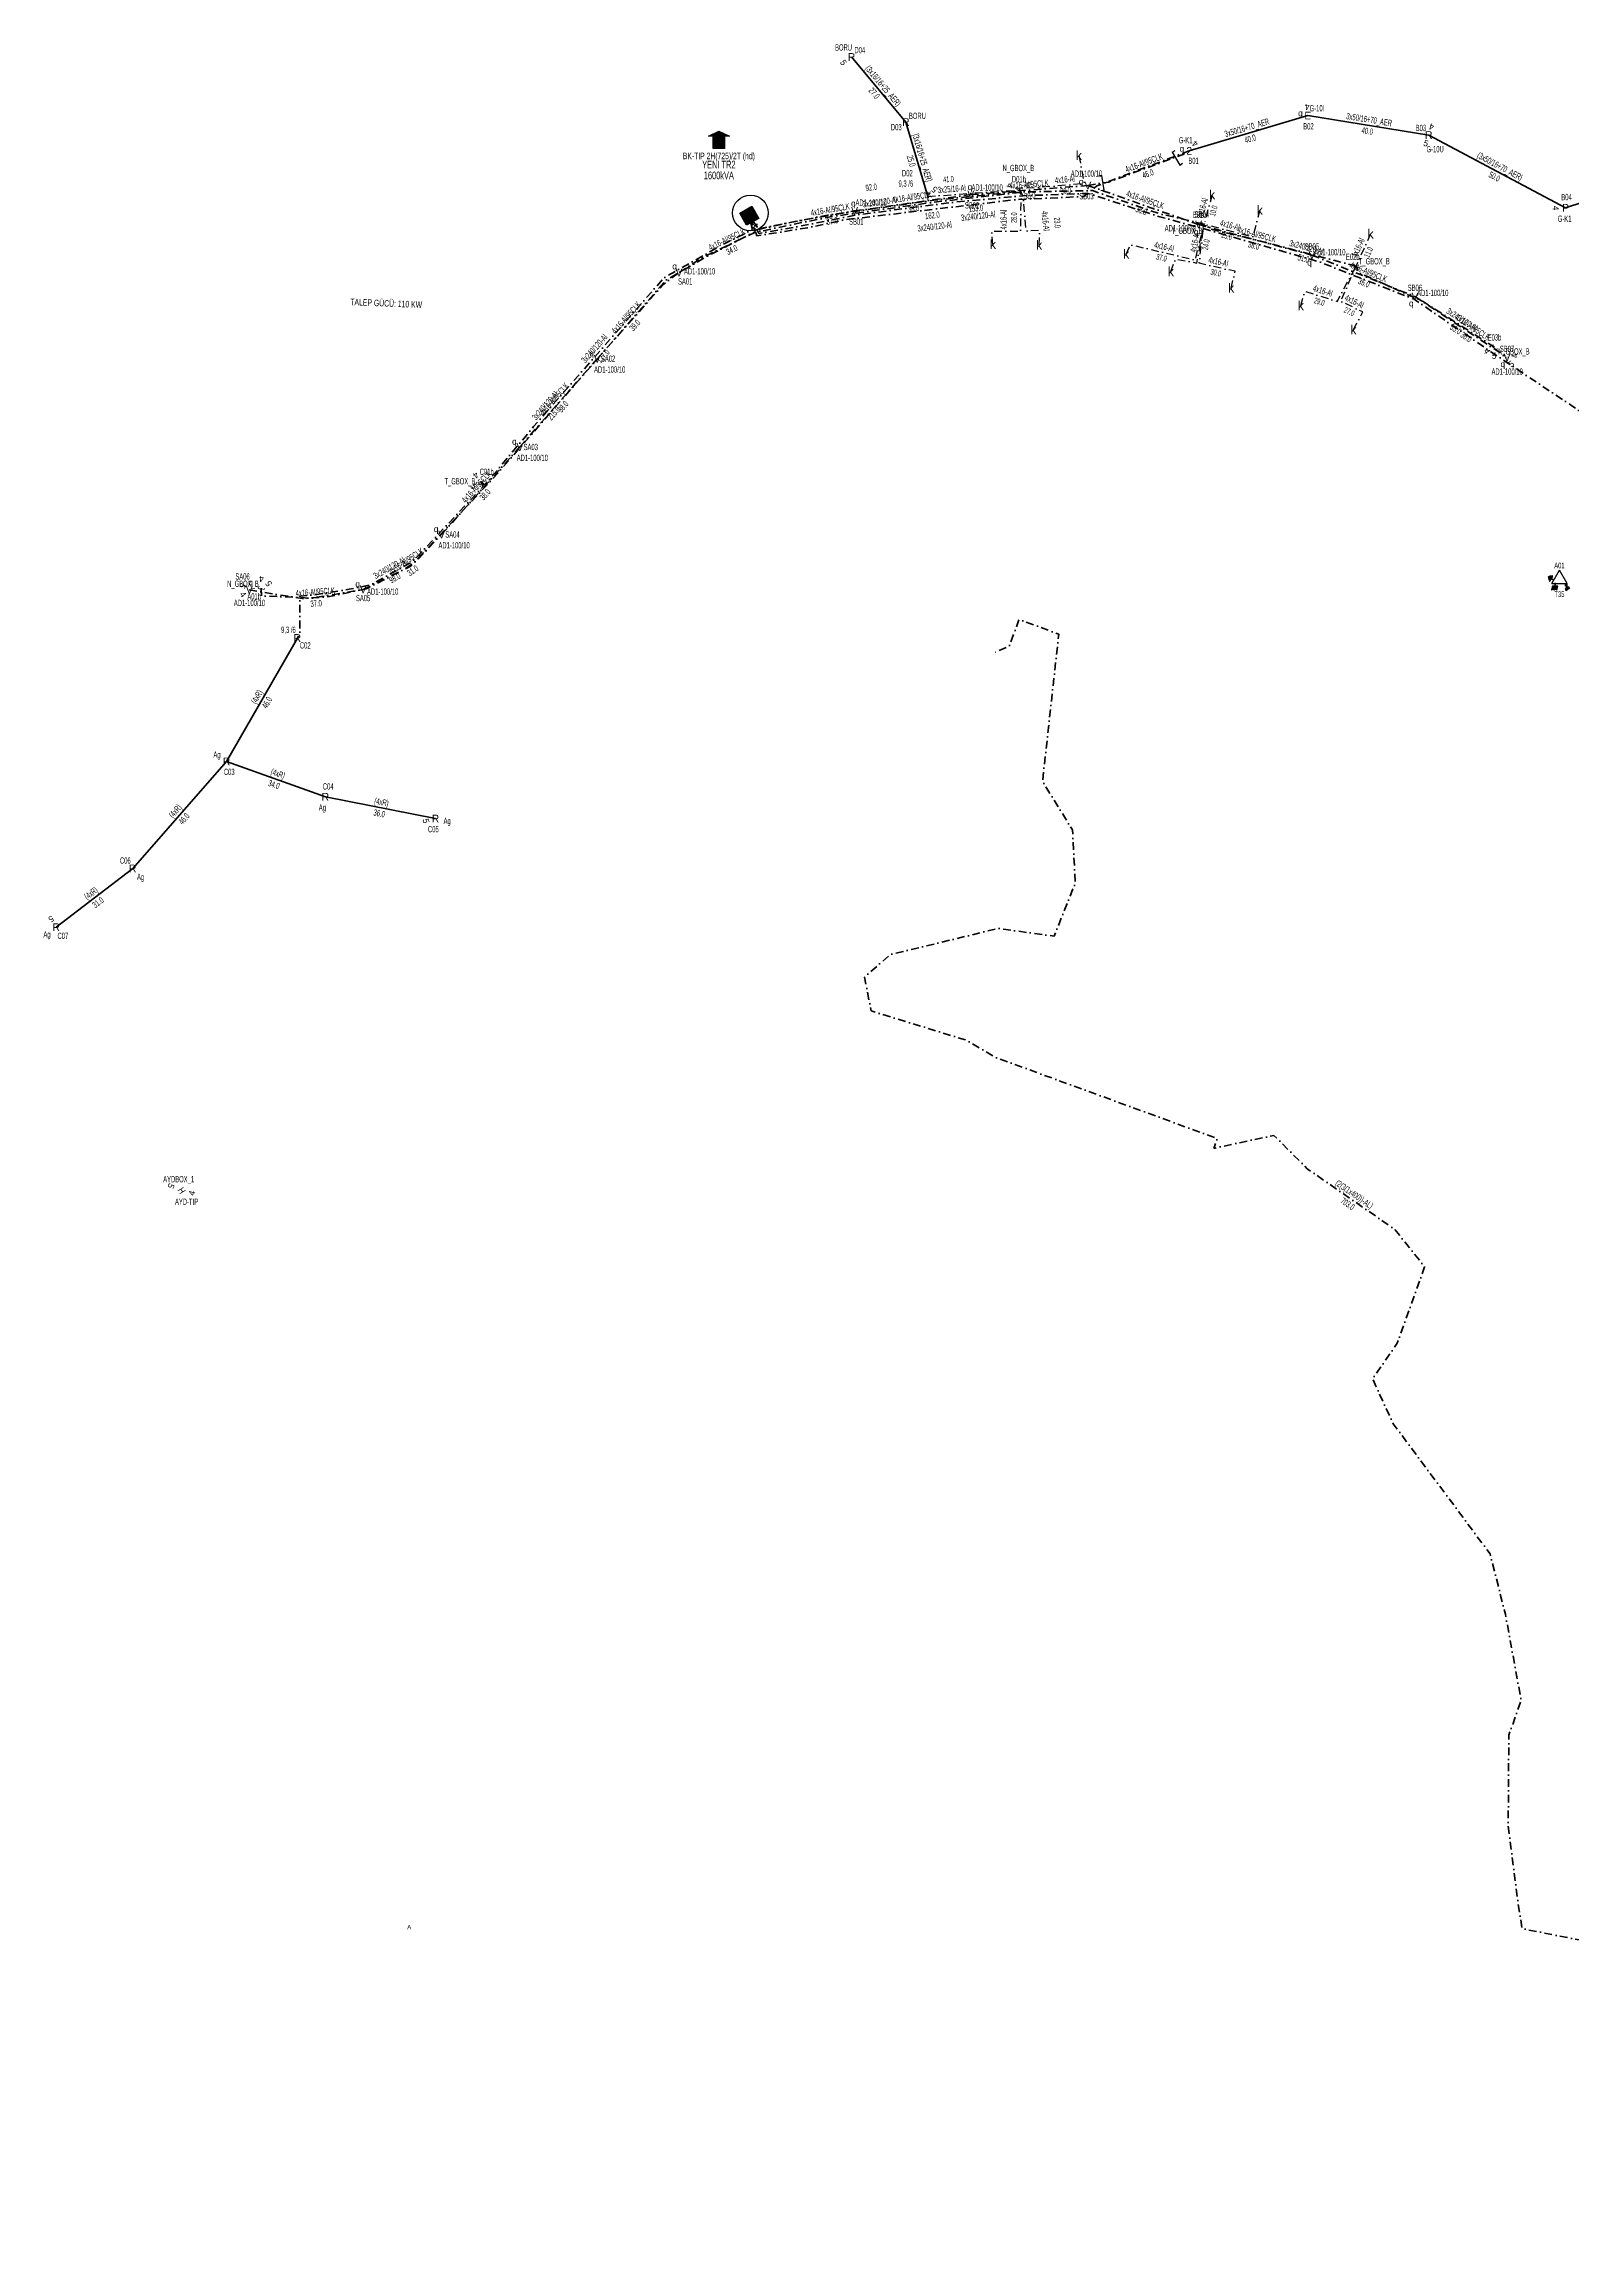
# Model space of a CAD drawing. Header units: millimetres. Extents: x 415467 to 419266, y 4041401 to 4045614.
# Drawn here: x 417597 to 418092, y 4044113 to 4044828 of the extents above; entities that cross this region are included whole.
import ezdxf
from ezdxf.enums import TextEntityAlignment as Align

# ---------------------------------------------------------------- set-up
doc = ezdxf.new("R2010")
doc.units = ezdxf.units.MM
doc.linetypes.add('DASHDOT', pattern=[5, 2.5, -1.25, 0, -1.25])
for name, color, linetype, lineweight in [('DIREK_AG_MEVCUT', 120, 'Continuous', 25), ('DIREK_AG_YENI', 108, 'Continuous', 25), ('DIREK_AYD_YENI', 152, 'Continuous', 25), ('DIREK_BOX_MEVCUT', 5, 'Continuous', 25), ('DIREK_BOX_YENI', 5, 'Continuous', 25), ('HAT_ABH_YERALTI_YENI', 6, 'DASHDOT', 80), ('HAT_ABONE_YERALTI_YENI', 30, 'DASHDOT', 30), ('HAT_AG_HAVAI_BYSK', 3, 'Continuous', 50), ('HAT_AG_HAVAI_MEVCUT', 126, 'Continuous', 50), ('HAT_AG_HAVAI_YENI', 3, 'Continuous', 50), ('HAT_AG_YERALTI_YENI', 3, 'DASHDOT', 50), ('HAT_AYD_YERALTI_YENI', 4, 'DASHDOT', 40), ('HAT_BOX_YERALTI_YENI', 5, 'DASHDOT', 50), ('HAT_OG_YERALTI_MEVCUT', 48, 'DASHDOT', 70), ('KOFRE_ABONE_MEVCUT', 6, 'Continuous', 25), ('KULLANICI', 1, 'Continuous', 25), ('NODE_OG_MEVCUT', 5, 'Continuous', 25), ('TRAFO_MEVCUT', 5, 'Continuous', 30), ('TRAFO_TADILAT_BYSK', 5, 'Continuous', 30), ('TRAFO_YENI', 5, 'Continuous', 30)]:
    doc.layers.add(name, color=color, linetype=linetype, lineweight=lineweight)
doc.layers.add('DIREK_AG_TADILAT_BYSK', color=3, linetype='Continuous')
doc.layers.add('NIA_AG', color=5, linetype='Continuous')
doc.styles.add('Direk', font='B_CAD')
doc.styles.get("Standard").update_dxf_attribs({"font": 'Arial'})

# ---------------------------------------------------------------- blocks, each defined once
blk = doc.blocks.new('AG_NIA', base_point=(-64.4296, 129.8924))
at = {"layer": 'NIA_AG'}
for p, q in [((-64.429604, 132.292432), (-65.529604, 132.292432)), ((-64.429604, 127.492432), (-64.429604, 132.292432)), ((-64.429604, 127.492432), (-65.529604, 127.492432))]:
    blk.add_line(p, q, dxfattribs=at)
blk = doc.blocks.new('YENI_BINA_KARE')
blk.add_hatch(color=5).paths.add_polyline_path([(-2.25, -2.25), (2.25, -2.25), (2.25, 2.25), (-2.25, 2.25)])
at = {"layer": 'TRAFO_TADILAT_BYSK', "linetype": 'Continuous'}
for p, q in [((-2.25, -2.25), (-2.25, 2.25)), ((-2.25, 2.25), (2.25, 2.25)), ((0, 1.8), (0, 2.7)), ((2.25, 2.25), (2.25, -2.25)), ((2.25, -2.25), (-2.25, -2.25))]:
    blk.add_line(p, q, dxfattribs=at)
blk = doc.blocks.new('YENI_BETKOSK')
at = {"layer": 'TRAFO_YENI', "linetype": 'Continuous'}
for p, q in [((-3.4, 2), (0, 3.6)), ((-1.8, 2), (-3.4, 2)), ((-1.8, -2), (-1.8, 2)), ((0, 3.6), (3.4, 2)), ((3.4, 2), (1.8, 2)), ((1.8, 2), (1.8, -2)), ((1.8, -2), (-1.8, -2))]:
    blk.add_line(p, q, dxfattribs=at)
for points in [[(-3.4, 2), (-1.8, 2), (-1.8, 2.752941)], [(-1.8, 2.752941), (0, -2), (0, 3.6)], [(-1.8, -2), (-1.8, 2.752941), (0, -2)], [(0, -2), (0, 3.6), (1.8, -2)], [(0, 3.6), (1.8, -2), (1.8, 2.752941)], [(1.8, 2), (1.8, 2.752941), (3.4, 2)]]:
    blk.add_solid(points, dxfattribs=at)
blk = doc.blocks.new('MEV_DIREK')
h = blk.add_hatch(color=32)
h.paths.add_polyline_path([(-2.14, 0.97), (-2.35, 1.09), (-3.31, -0.55), (-3.09, -0.67), (-2.67, 0.06), (-1.89, -0.39), (-1.79, -0.22), (-2.56, 0.23)])
h.paths.add_polyline_path([(-3.46, -0.17), (-3.33, -0.25), (-2.61, 0.99), (-2.74, 1.06)])
h.paths.add_polyline_path([(-3.54, 0.29), (-3.41, 0.22), (-3.05, 0.82), (-3.18, 0.9)])
h.paths.add_polyline_path([(-3.58, 0.81), (-3.66, 0.68), (-3.53, 0.61), (-3.45, 0.74)])
h.paths.add_polyline_path([(-1.51, -2.34), (-2.26, -2.33), (-2.52, -3.47), (-2.42, -3.47), (-2.21, -2.53), (-1.91, -2.54), (-2.12, -3.47), (-2.02, -3.47), (-1.81, -2.54), (-1.51, -2.54), (-1.72, -3.47), (-1.62, -3.48), (-1.41, -2.54), (-1.11, -2.54), (-1.32, -3.48), (-1.22, -3.48), (-1.01, -2.54), (-0.71, -2.55), (-0.92, -3.48), (-0.82, -3.48), (-0.56, -2.35), (-1.31, -2.34), (-1.31, -1.44), (-1.51, -1.44)])
at = {"layer": 'TRAFO_MEVCUT'}
for points in [[(2.35, -1.57), (2.12, -1.92), (2.08, -1.44), (1.94, -1.44), (2.01, -2.32), (2.25, -1.96), (2.31, -2.67), (2.1, -2.67), (2.39, -2.87), (2.4, -2.86), (2.64, -2.49), (2.45, -2.63)], [(2.35, -1.57), (2.12, -1.92), (2.08, -1.44), (1.94, -1.44), (2.01, -2.32), (2.25, -1.96), (2.31, -2.67), (2.1, -2.67), (2.39, -2.87), (1.98, -3.19), (2.2, -3.79), (2.26, -3.74), (2.08, -3.26), (2.26, -3.13), (2.44, -3.6), (2.49, -3.56), (2.32, -3.08), (2.49, -2.94), (2.67, -3.42), (2.73, -3.38), (2.55, -2.9), (2.73, -2.76), (2.91, -3.24), (2.97, -3.2), (2.79, -2.72), (2.97, -2.58), (3.15, -3.06), (3.21, -3.01), (2.98, -2.42), (2.4, -2.86), (2.64, -2.49), (2.45, -2.63)], [(2.97, -2.58), (3.15, -3.06), (3.21, -3.01), (2.98, -2.42), (2.4, -2.86), (2.64, -2.49), (2.45, -2.63), (2.35, -1.57), (2.12, -1.92), (2.08, -1.44), (1.94, -1.44), (2.01, -2.32), (2.25, -1.96), (2.31, -2.67), (2.1, -2.67), (2.39, -2.87), (1.98, -3.19), (2.2, -3.79), (2.26, -3.74), (2.08, -3.26), (2.26, -3.13), (2.44, -3.6), (2.49, -3.56), (2.32, -3.08), (2.49, -2.94), (2.67, -3.42), (2.73, -3.38), (2.55, -2.9), (2.73, -2.76), (2.91, -3.24), (2.97, -3.2), (2.79, -2.72)]]:
    blk.add_hatch(color=32, dxfattribs=at).paths.add_polyline_path(points)
at = {"layer": 'TRAFO_MEVCUT', "linetype": 'Continuous'}
for p, q in [((-2.5, -1.44), (0, 2.89)), ((2.5, -1.44), (0, 2.89)), ((-2.5, -1.44), (2.5, -1.44))]:
    blk.add_line(p, q, dxfattribs=at)
at = {"layer": 'TRAFO_MEVCUT', "color": 32, "flags": 128}
blk.add_lwpolyline([(1.94, -1.44), (2.08, -1.44), (2.12, -1.92), (2.35, -1.57), (2.45, -2.63), (2.64, -2.49), (2.4, -2.86), (2.98, -2.42), (3.21, -3.01), (3.15, -3.06), (2.97, -2.58), (2.79, -2.72), (2.97, -3.2), (2.91, -3.24), (2.73, -2.76), (2.55, -2.9), (2.73, -3.38), (2.67, -3.42), (2.49, -2.94), (2.32, -3.08), (2.49, -3.56), (2.44, -3.6), (2.26, -3.13), (2.08, -3.26), (2.26, -3.74), (2.2, -3.79), (1.98, -3.19), (2.39, -2.87), (2.1, -2.67), (2.31, -2.67), (2.25, -1.96), (2.01, -2.32), (1.94, -1.44)], dxfattribs=at)
at = {"layer": 'TRAFO_TADILAT_BYSK', "color": 32, "flags": 128}
for points in [[(-3.53, 0.61), (-3.45, 0.74), (-3.58, 0.81), (-3.66, 0.68), (-3.53, 0.61)], [(-3.41, 0.22), (-3.05, 0.82), (-3.18, 0.9), (-3.54, 0.29), (-3.41, 0.22)], [(-3.33, -0.25), (-2.61, 0.99), (-2.74, 1.06), (-3.46, -0.17), (-3.33, -0.25)], [(-1.79, -0.22), (-2.56, 0.23), (-2.14, 0.97), (-2.35, 1.09), (-3.31, -0.55), (-3.09, -0.67), (-2.67, 0.06), (-1.89, -0.39), (-1.79, -0.22)], [(-1.31, -1.44), (-1.51, -1.44), (-1.51, -2.34), (-2.26, -2.33), (-2.52, -3.47), (-2.42, -3.47), (-2.21, -2.53), (-1.91, -2.54), (-2.12, -3.47), (-2.02, -3.47), (-1.81, -2.54), (-1.51, -2.54), (-1.72, -3.47), (-1.62, -3.48), (-1.41, -2.54), (-1.11, -2.54), (-1.32, -3.48), (-1.22, -3.48), (-1.01, -2.54), (-0.71, -2.55), (-0.92, -3.48), (-0.82, -3.48), (-0.56, -2.35), (-1.31, -2.34), (-1.31, -1.44)]]:
    blk.add_lwpolyline(points, dxfattribs=at)

msp = doc.modelspace()

# ---------------------------------------------------------------- linework, layer by layer
at = {"layer": 'HAT_ABH_YERALTI_YENI', "flags": 128}
msp.add_lwpolyline([(417825.433, 4044772.327), (417828.50571, 4044766.6066), (417839.027713, 4044768.384967), (417860.466912, 4044772.633287), (417892.114301, 4044776.779928), (417915.233069, 4044778.854689), (417935.073067, 4044779.542279), (417958.379073, 4044771.985908), (417974.171851, 4044767.6418), (418009.911368, 4044757.422266), (418040.637593, 4044745.270093), (418067.598544, 4044726.871121), (418092.039636, 4044710.565163), (418123.26048, 4044688.861511), (418158.791803, 4044666.326644), (418200.842143, 4044636.853355), (418221.260447, 4044625.295997), (418237.414373, 4044622.279939), (418233.574089, 4044613.09665), (418229.232898, 4044599.488687), (418218.926472, 4044573.66749), (418219.888205, 4044544.692969), (418214.294748, 4044517.226589), (418193.638773, 4044416.848796), (418174.483543, 4044340.352227), (418161.966756, 4044296.88013), (418144.410807, 4044225.09809), (418129.005568, 4044166.415309), (418120.882468, 4044138.636988), (418119.713686, 4044134.546251), (418115.539464, 4044121.689648), (418146.428706, 4044115.762252), (418160.704545, 4044114.009079), (418166.04224, 4044113.177788), (418168.964196, 4044128.288472), (418177.562, 4044125.72)], dxfattribs=at)
at = {"layer": 'HAT_ABONE_YERALTI_YENI', "flags": 128}
for points in [[(417932.123511, 4044791.843889), (417933.868105, 4044782.757802), (417921.567735, 4044781.671023), (417915.294052, 4044781.226431), (417912.755121, 4044781.32485)], [(417883.2, 4044778.538), (417899.034198, 4044779.745627), (417911.482765, 4044780.536012), (417912.755121, 4044781.32485)], [(417904.323193, 4044763.041758), (417903.905771, 4044767.299465), (417913.256028, 4044767.299465), (417913.422997, 4044778.653348), (417912.755121, 4044781.32485)], [(417919.266907, 4044762.791305), (417919.433876, 4044767.549918), (417915.092685, 4044767.382949), (417914.007388, 4044778.820317), (417912.755121, 4044781.32485)], [(417975.244033, 4044779.138852), (417972.656015, 4044769.621626)], [(417990.688654, 4044774.129786), (417988.351089, 4044765.36392), (417972.656015, 4044769.621626)], [(417947.443715, 4044759.937431), (417948.779466, 4044762.942871), (417969.817544, 4044758.017289), (417972.656015, 4044769.621626)], [(417961.886523, 4044754.26049), (417963.389243, 4044758.351227), (417970.318451, 4044757.015476), (417972.656015, 4044769.621626)], [(417981.421881, 4044748.917486), (417982.674148, 4044754.343974), (417971.069811, 4044756.931992), (417972.656015, 4044769.621626)], [(418026.530609, 4044766.445653), (418021.86035, 4044756.026747)], [(418003.956417, 4044743.220282), (418005.286616, 4044747.859439), (418015.72217, 4044744.603545), (418021.86035, 4044756.026747)], [(418020.995591, 4044735.406139), (418023.98713, 4044741.180684), (418016.890953, 4044744.603545), (418021.86035, 4044756.026747)]]:
    msp.add_lwpolyline(points, dxfattribs=at)
at = {"layer": 'HAT_AG_HAVAI_BYSK'}
msp.add_line((417883.2, 4044778.538), (417876.117403, 4044802.658397), dxfattribs=at)
at = {"layer": 'HAT_AG_HAVAI_MEVCUT'}
for p, q in [((417876.117403, 4044802.658397), (417858.534028, 4044823.715689)), ((418045.359917, 4044798.446003), (418089.665792, 4044774.887424)), ((418089.665792, 4044774.887424), (418136.867647, 4044790.335859)), ((417656.226582, 4044595.678215), (417679.14379, 4044635.618579)), ((417656.226582, 4044595.678215), (417625.85764, 4044561.022968)), ((417688.210456, 4044584.213559), (417656.226582, 4044595.678215)), ((417723.858735, 4044577.16878), (417688.210456, 4044584.213559)), ((417625.85764, 4044561.022968), (417601.115279, 4044541.992968))]:
    msp.add_line(p, q, dxfattribs=at)
at = {"layer": 'HAT_AG_HAVAI_YENI'}
for p, q in [((418006.217, 4044804.762), (417967.851, 4044793.338)), ((418045.359917, 4044798.446003), (418006.217, 4044804.762))]:
    msp.add_line(p, q, dxfattribs=at)
at = {"layer": 'HAT_AG_YERALTI_YENI', "flags": 128}
msp.add_lwpolyline([(417967.851, 4044793.338), (417937.952675, 4044781.997751), (417933.753754, 4044778.539816), (417912.314555, 4044777.601233), (417856.622325, 4044771.059253), (417844.292316, 4044768.426282), (417827.916522, 4044765.793311), (417825.433, 4044772.327)], dxfattribs=at)
at = {"layer": 'HAT_AYD_YERALTI_YENI', "flags": 128}
for points in [[(417935.035372, 4044782.12586), (417941.770747, 4044783.238349), (417965.830639, 4044792.150087), (417967.851, 4044793.338)], [(417859.522587, 4044773.863999), (417897.15074, 4044779.16703)], [(417897.15074, 4044779.16703), (417935.035372, 4044782.12586)], [(417935.035372, 4044782.12586), (417970.865538, 4044769.468878)], [(417802.686141, 4044753.948466), (417810.338536, 4044758.839675), (417827.594769, 4044767.087937), (417825.433, 4044772.327)], [(417825.433, 4044772.327), (417828.573312, 4044767.921572), (417839.251112, 4044770.277528), (417859.522587, 4044773.863999)], [(417970.865538, 4044769.468878), (418007.55537, 4044759.576649)], [(418007.55537, 4044759.576649), (418040.887435, 4044746.193154)], [(417776.209926, 4044726.044542), (417797.760559, 4044750.191666), (417802.686141, 4044753.948466)], [(418040.887435, 4044746.193154), (418070.717286, 4044726.438145)], [(417751.165172, 4044697.465524), (417776.209926, 4044726.044542)], [(417725.829891, 4044669.143739), (417751.165172, 4044697.465524)], [(417700.445668, 4044651.373361), (417713.390709, 4044657.622886), (417717.481447, 4044660.377873), (417725.829891, 4044669.143739)], [(417663.603, 4044651.193), (417680.659856, 4044648.367921), (417689.509206, 4044649.035796), (417700.445668, 4044651.373361)]]:
    msp.add_lwpolyline(points, dxfattribs=at)
at = {"layer": 'HAT_BOX_YERALTI_YENI', "flags": 128}
for points in [[(417825.433, 4044772.327), (417828.910403, 4044768.197593), (417850.744794, 4044772.495312), (417885.191994, 4044777.343299), (417911.322623, 4044780.014801), (417913.075796, 4044780.265254), (417912.755121, 4044781.32485)], [(417972.656015, 4044769.621626), (417958.293985, 4044772.944252), (417936.504546, 4044780.457851), (417914.715108, 4044780.040429), (417885.185773, 4044776.717263), (417852.197086, 4044772.036326), (417842.539289, 4044770.125378), (417828.924903, 4044767.235532), (417825.433, 4044772.327)], [(417667.47368, 4044651.794583), (417667.517947, 4044649.280222), (417683.797412, 4044648.528862), (417701.412629, 4044651.534302), (417715.883161, 4044658.934151), (417742.581484, 4044687.368951), (417781.14785, 4044731.565562), (417798.406228, 4044751.43268), (417812.298038, 4044759.463883), (417827.424892, 4044767.209547), (417825.433, 4044772.327)], [(417738.669254, 4044686.112552), (417739.863408, 4044685.205865), (417755.641713, 4044704.054997), (417797.744112, 4044752.151268), (417815.943719, 4044762.503339), (417826.462759, 4044767.846343), (417825.433, 4044772.327)], [(418021.86035, 4044756.026747), (417988.73341, 4044764.636804), (417974.73307, 4044768.001227), (417972.656015, 4044769.621626)], [(418066.686454, 4044729.779474), (418043.528853, 4044744.568207), (418022.691137, 4044753.901767), (418021.86035, 4044756.026747)], [(417738.669254, 4044686.112552), (417739.278897, 4044684.69991), (417728.107106, 4044672.730134), (417716.497412, 4044660.441371), (417703.060864, 4044652.883313), (417695.947397, 4044651.401341), (417684.239816, 4044649.524176), (417679.975652, 4044649.221918), (417679.975652, 4044637.069745), (417679.14379, 4044635.618579)]]:
    msp.add_lwpolyline(points, dxfattribs=at)
at = {"layer": 'HAT_OG_YERALTI_MEVCUT', "flags": 128}
msp.add_lwpolyline([(418115.274, 4044210.105), (418115.046422, 4044210.024474), (418075.589138, 4044217.799481), (418074.358767, 4044225.664475), (418071.100043, 4044251.175634), (418071.286891, 4044280.39143), (418075.289293, 4044291.649234), (418070.169614, 4044319.661007), (418065.238937, 4044339.102439), (418033.883895, 4044381.258266), (418027.180233, 4044395.782868), (418035.184058, 4044407.315049), (418044.02633, 4044432.071571), (418034.343263, 4044444.175406), (418006.067044, 4044463.803198), (417995.266699, 4044474.603542), (417975.807458, 4044470.413754), (417976.924735, 4044473.579372), (417904.975881, 4044499.916012), (417895.758346, 4044505.409291), (417864.881263, 4044514.894159), (417862.740647, 4044525.869365), (417871.120225, 4044533.131666), (417906.025542, 4044541.598625), (417924.088188, 4044539.084752), (417930.971898, 4044556.299508), (417930.036969, 4044573.515437), (417920.352874, 4044589.150319), (417925.610314, 4044636.825791), (417912.780249, 4044641.667325), (417909.633252, 4044633.073602), (417904.535519, 4044630.831771)], dxfattribs=at)
at = {"layer": 'KULLANICI', "color": 2}
msp.add_circle((417825.804315, 4044773.222785), 5.781011, dxfattribs=at)

# ---------------------------------------------------------------- block references
at = {"layer": 'NIA_AG'}
for p, rotation in [((417963.540831, 4044790.803746), 210.454293), ((417963.540831, 4044790.803746), 210.454293), ((417939.968532, 4044782.940675), 9.378926), ((417939.968532, 4044782.940675), 9.378926)]:
    msp.add_blockref('AG_NIA', p, dxfattribs=dict(at, rotation=rotation))
at = {"layer": 'TRAFO_MEVCUT'}
msp.add_blockref('MEV_DIREK', (418087.67, 4044654.703), dxfattribs=at)
at = {"layer": 'TRAFO_YENI'}
msp.add_blockref('YENI_BETKOSK', (417815.589391, 4044796.134042), dxfattribs=at)
msp.add_blockref('YENI_BETKOSK', (417815.589391, 4044796.134042), dxfattribs=at)
for rotation in [209.415599, 209.4155989999999]:
    msp.add_blockref('YENI_BINA_KARE', (417825.433, 4044772.327), dxfattribs=dict(at, rotation=rotation))

# ---------------------------------------------------------------- texts
at = {"layer": 'DIREK_AG_MEVCUT', "width": 0.53}
for s, p in [('BORU', (417855.944643, 4044826.816654)), ('D04', (417861.220565, 4044825.959016)), ('D03', (417873.030345, 4044801.009132)), ('BORU', (417879.859779, 4044804.657766)), ('B03', (418042.834448, 4044800.738196)), ('G-10U', (418047.448725, 4044793.886128)), ('B04', (418089.967133, 4044778.374427)), ('G-K1', (418089.360883, 4044771.359127)), ('9,3 /6', (417676.256219, 4044638.297854)), ('C02', (417681.709471, 4044633.237974)), ('Ag', (417653.143527, 4044597.880389)), ('C03', (417657.104423, 4044592.290089)), ('C04', (417689.142816, 4044587.587089)), ('Ag', (417687.252912, 4044580.748911)), ('Ag', (417727.633865, 4044576.422742)), ('C05', (417723.180191, 4044573.735185)), ('C06', (417623.463145, 4044563.575691)), ('Ag', (417628.418233, 4044558.293171)), ('Ag', (417598.117982, 4044539.687669)), ('C07', (417603.249085, 4044539.218644))]:
    msp.add_text(s, height=2.05, dxfattribs=at).set_placement(p, align=Align.MIDDLE_CENTER)
at = {"layer": 'DIREK_AG_MEVCUT', "color": 32, "style": 'Direk'}
for s, rotation, p in [('5', 663.725556, (417855.916001, 4044821.919556)), ('4', 161.416589, (418046.252234, 4044801.100013)), ('5', 341.416589, (418044.467599, 4044795.791993)), ('4', 271.343984, (418086.459783, 4044774.821751)), ('5', 283.210677, (417720.78426, 4044576.410081)), ('5', 211.103058, (417599.447775, 4044544.677886))]:
    msp.add_text(s, height=2, rotation=rotation, dxfattribs=at).set_placement(p, align=Align.MIDDLE_CENTER)
at = {"layer": 'DIREK_AG_MEVCUT', "style": 'Direk'}
for s, p in [('R', (417858.534028, 4044823.715689)), ('R', (417876.117403, 4044802.658397)), ('R', (418045.359917, 4044798.446003)), ('P', (418089.665792, 4044774.887424)), ('R', (417679.14379, 4044635.618579)), ('R', (417656.226582, 4044595.678215)), ('R', (417688.210456, 4044584.213559)), ('R', (417723.858735, 4044577.16878)), ('R', (417625.85764, 4044561.022968)), ('R', (417601.115279, 4044541.992968))]:
    msp.add_text(s, height=2.5, dxfattribs=at).set_placement(p, align=Align.MIDDLE_CENTER)
at = {"layer": 'DIREK_AG_TADILAT_BYSK', "width": 0.53}
for s, p in [('D02', (417876.609094, 4044786.104899)), ('9,3 /6', (417876.109592, 4044782.739539))]:
    msp.add_text(s, height=2.05, dxfattribs=at).set_placement(p, align=Align.MIDDLE_CENTER)
at = {"layer": 'DIREK_AG_TADILAT_BYSK', "style": 'Direk'}
msp.add_text('T', height=2.5, dxfattribs=at).set_placement((417883.2, 4044778.538), align=Align.MIDDLE_CENTER)
at = {"layer": 'DIREK_AG_TADILAT_BYSK', "color": 32, "style": 'Direk'}
msp.add_text('5', height=2, rotation=135.438767, dxfattribs=at).set_placement((417885.38848, 4044780.802214), align=Align.MIDDLE_CENTER)
at = {"layer": 'DIREK_AG_YENI', "color": 4, "style": 'Direk'}
for p in [(418003.835475, 4044805.5238), (417965.448648, 4044794.031199), (417965.448648, 4044794.031199)]:
    msp.add_text('q', height=2, dxfattribs=at).set_placement(p, align=Align.MIDDLE_CENTER)
at = {"layer": 'DIREK_AG_YENI', "color": 32, "style": 'Direk'}
for rotation, p in [(183.707765, (418006.035931, 4044807.556139)), (139.523341, (417969.766006, 4044795.599146)), (139.523341, (417969.766006, 4044795.599146))]:
    msp.add_text('4', height=2, rotation=rotation, dxfattribs=at).set_placement(p, align=Align.MIDDLE_CENTER)
at = {"layer": 'DIREK_AG_YENI', "style": 'Direk'}
for s, p in [('E', (418006.217, 4044804.762)), ('2', (417967.851, 4044793.338)), ('2', (417967.851, 4044793.338))]:
    msp.add_text(s, height=2.5, dxfattribs=at).set_placement(p, align=Align.MIDDLE_CENTER)
at = {"layer": 'DIREK_AG_YENI', "width": 0.53}
for s, p in [('G-10I', (418009.185767, 4044807.140085)), ('B02', (418006.443336, 4044801.269326)), ('G-K1', (417966.680849, 4044796.799733)), ('G-K1', (417966.680849, 4044796.799733)), ('B01', (417969.247628, 4044790.128727)), ('B01', (417969.247628, 4044790.128727))]:
    msp.add_text(s, height=2.05, dxfattribs=at).set_placement(p, align=Align.MIDDLE_CENTER)
at = {"layer": 'DIREK_AYD_YENI', "width": 0.53}
for s, p in [('AD1-100/10', (417934.568948, 4044785.9676)), ('AD1-100/10', (417864.868456, 4044776.578874)), ('AD1-100/10', (417902.431506, 4044781.474057)), ('SB03', (417934.578835, 4044778.655763)), ('SB01', (417860.071769, 4044770.407354)), ('SB02', (417897.531403, 4044775.687792)), ('SB04', (417971.904743, 4044772.811041)), ('AD1-100/10', (417964.967365, 4044768.277468)), ('SB05', (418007.551724, 4044762.386845)), ('AD1-100/10', (418013.358166, 4044760.516229)), ('SA01', (417804.691628, 4044751.080012)), ('AD1-100/10', (417809.363937, 4044754.340442)), ('SB06', (418040.888198, 4044749.00335)), ('AD1-100/10', (418046.688042, 4044747.340857)), ('SB07', (418070.71771, 4044729.24834)), ('AD1-100/10', (417780.260348, 4044722.544542)), ('SA02', (417779.748319, 4044726.044702)), ('AD1-100/10', (418070.754848, 4044721.878269)), ('AD1-100/10', (417755.215593, 4044693.965524)), ('SA03', (417754.703564, 4044697.466324)), ('SA04', (417729.368283, 4044669.143899)), ('AD1-100/10', (417729.880312, 4044665.643739)), ('SA06', (417661.406051, 4044655.552811)), ('SA05', (417700.442022, 4044648.563485)), ('AD1-100/10', (417706.773464, 4044650.655264)), ('AD1-100/10', (417663.640562, 4044646.983124))]:
    msp.add_text(s, height=2.05, dxfattribs=at).set_placement(p, align=Align.MIDDLE_CENTER)
at = {"layer": 'DIREK_AYD_YENI', "style": 'Direk'}
for p in [(417897.15074, 4044779.16703), (417935.035372, 4044782.12586), (417859.522587, 4044773.863999), (417970.865538, 4044769.468878), (418007.55537, 4044759.576649), (417802.686141, 4044753.948466), (418040.887435, 4044746.193154), (418070.717286, 4044726.438145), (417776.209926, 4044726.044542), (417751.165172, 4044697.465524), (417725.829891, 4044669.143739), (417663.603, 4044651.193), (417700.445668, 4044651.373361)]:
    msp.add_text('V', height=2.5, dxfattribs=at).set_placement(p, align=Align.MIDDLE_CENTER)
at = {"layer": 'DIREK_AYD_YENI', "color": 4, "style": 'Direk'}
for p in [(417896.878837, 4044781.652199), (417932.835483, 4044783.314815), (417859.130314, 4044776.333032), (417970.123248, 4044767.081619), (417801.253651, 4044755.997361), (418006.76282, 4044757.205602), (418039.7255, 4044743.979581), (417774.442159, 4044727.812309), (418069.336907, 4044724.353786), (417749.397405, 4044699.233291), (417724.062124, 4044670.911506), (417664.011503, 4044653.659399), (417698.677901, 4044653.141128)]:
    msp.add_text('q', height=2, dxfattribs=at).set_placement(p, align=Align.MIDDLE_CENTER)
at = {"layer": 'DIREK_AYD_YENI', "color": 32, "style": 'Direk'}
for s, rotation, p in [('4', 101.485229, (418073.167227, 4044726.935933)), ('5', 393.98523, (418072.114734, 4044724.36519)), ('5', 238.095638, (417661.480671, 4044652.514257)), ('4', 305.595637, (417661.570137, 4044649.737847))]:
    msp.add_text(s, height=2, rotation=rotation, dxfattribs=at).set_placement(p, align=Align.MIDDLE_CENTER)
at = {"layer": 'DIREK_BOX_MEVCUT', "width": 0.53}
for s, p in [('AYDBOX_1', (417640.73791, 4044460.434213)), ('AYDBOX_1', (417640.73791, 4044460.434213)), ('AYD-TIP', (417643.281337, 4044453.139683)), ('AYD-TIP', (417643.281337, 4044453.139683))]:
    msp.add_text(s, height=2.05, dxfattribs=at).set_placement(p, align=Align.MIDDLE_CENTER)
at = {"layer": 'DIREK_BOX_MEVCUT', "color": 32, "style": 'Direk'}
for s, rotation, p in [('5', 244.953796, (417638.275553, 4044458.219569)), ('5', 244.953796, (417638.275553, 4044458.219569)), ('4', 435.666519, (417644.985973, 4044455.924144)), ('4', 435.666519, (417644.985973, 4044455.924144))]:
    msp.add_text(s, height=2, rotation=rotation, dxfattribs=at).set_placement(p, align=Align.MIDDLE_CENTER)
at = {"layer": 'DIREK_BOX_MEVCUT', "style": 'Direk', "width": 0.8}
msp.add_text('H', height=2.25, rotation=301.428858, dxfattribs=at).set_placement((417641.688, 4044456.74), align=Align.MIDDLE_CENTER)
msp.add_text('H', height=2.25, rotation=301.428858, dxfattribs=at).set_placement((417641.688, 4044456.74), align=Align.MIDDLE_CENTER)
at = {"layer": 'DIREK_BOX_YENI', "width": 0.53}
for s, p in [('N_GBOX_B', (417912.524759, 4044787.78517)), ('D01b', (417912.727819, 4044784.135046)), ('E01b', (417971.184582, 4044772.606822)), ('T_GBOX_B', (417967.143403, 4044767.470211)), ('E02b', (418020.783375, 4044759.011943)), ('T_GBOX_B', (418027.756917, 4044757.587721)), ('E03b', (418066.657625, 4044732.94095)), ('N_GBOX_B', (418072.916457, 4044728.410119)), ('T_GBOX_B', (417731.768134, 4044686.379081)), ('C01b', (417740.439462, 4044689.447532)), ('N_GBOX_B', (417661.53811, 4044653.210583)), ('A01b', (417665.173251, 4044649.113858))]:
    msp.add_text(s, height=2.05, dxfattribs=at).set_placement(p, align=Align.MIDDLE_CENTER)
at = {"layer": 'DIREK_BOX_YENI', "color": 32, "style": 'Direk'}
for s, rotation, p in [('4', 256.202183, (417909.755594, 4044782.045106)), ('5', 111.322084, (417915.687555, 4044782.503769)), ('4', 297.437191, (418064.201408, 4044728.489301)), ('5', 357.437191, (418066.561253, 4044726.982275)), ('5', 300.705319, (417736.2618, 4044684.682808)), ('4', 218.067423, (417736.942807, 4044688.316952)), ('4', 179.201087, (417667.521953, 4044654.700014)), ('5', 481.008627, (417669.873531, 4044653.237051))]:
    msp.add_text(s, height=2, rotation=rotation, dxfattribs=at).set_placement(p, align=Align.MIDDLE_CENTER)
at = {"layer": 'DIREK_BOX_YENI', "style": 'Direk', "width": 0.8}
for rotation, p in [(280.491477, (417912.755121, 4044781.32485)), (255.963757, (417972.656015, 4044769.621626)), (251.669802, (418021.86035, 4044756.026747)), (240.993584, (418066.686454, 4044729.779474)), (319.185554, (417738.669254, 4044686.112552)), (264.644175, (417667.47368, 4044651.794583))]:
    msp.add_text('J', height=2.25, rotation=rotation, dxfattribs=at).set_placement(p, align=Align.MIDDLE_CENTER)
at = {"layer": 'HAT_ABONE_YERALTI_YENI', "lineweight": 30, "width": 0.53}
for s, rotation, p in [('41.0', 4.362575, (417889.839119, 4044785.099878)), ('30.0', 365.049166, (417927.792729, 4044781.367711)), ('28.0', 89.157476, (417910.156883, 4044771.699978)), ('23.0', 275.420595, (417926.102385, 4044770.192542)), ('10.0', 434.787417, (417974.770239, 4044774.157198)), ('24.0', 79.494936, (417972.322986, 4044763.163577)), ('25.0', 344.822273, (417980.28101, 4044766.672422)), ('37.0', 346.82286, (417959.104737, 4044759.652461)), ('11.0', 425.855764, (418024.97112, 4044760.88852)), ('30.0', 347.427555, (417976.686956, 4044754.808364)), ('29.0', 342.672078, (418010.251229, 4044745.420069)), ('27.0', 334.249526, (418020.069756, 4044742.126524))]:
    msp.add_text(s, height=1.9, rotation=rotation, dxfattribs=at).set_placement(p, align=Align.TOP_CENTER)
for s, rotation, p in [('4x16-Al', 365.049166, (417927.643111, 4044783.061114)), ('3x25/16-Al', 4.362575, (417891.05244, 4044779.989178)), ('4x16-Al', 434.787417, (417973.129809, 4044774.60328)), ('4x16-Al', 89.157476, (417908.758003, 4044771.062917)), ('4x16-Al', 275.420595, (417920.331579, 4044770.533696)), ('4x16-Al', 344.822273, (417980.726094, 4044768.313124)), ('4x16-Al', 346.82286, (417959.492273, 4044761.3077)), ('4x16-Al', 79.494936, (417970.65148, 4044763.473525)), ('4x16-Al', 425.855764, (418023.419839, 4044761.58388)), ('4x16-Al', 347.427555, (417977.057002, 4044756.467601)), ('4x16-Al', 342.672078, (418010.757557, 4044747.042915)), ('4x16-Al', 334.249526, (418020.808326, 4044743.657705))]:
    msp.add_text(s, height=2.05, rotation=rotation, dxfattribs=at).set_placement(p, align=Align.CENTER)
at = {"layer": 'HAT_AG_HAVAI_BYSK', "lineweight": 30, "width": 0.53}
msp.add_text('[3x16/16+25_AER]', height=2.05, rotation=286.363866, dxfattribs=at).set_placement((417880.474268, 4044790.837502, 208938.058701), align=Align.CENTER)
msp.add_text('25.0', height=2.05, rotation=286.363866, dxfattribs=at).set_placement((417878.843132, 4044790.35855, 208938.058701), align=Align.TOP_CENTER)
at = {"layer": 'HAT_AG_HAVAI_MEVCUT', "lineweight": 30, "width": 0.53}
for s, rotation, p in [('(3x16/16+25_AER)', 309.86274, (417867.97816, 4044813.731851, 208929.267014)), ('(3x50/16+70_AER)', 331.999267, (418067.911915, 4044787.417214, 209022.679958)), ('(4xR)', 60.153414, (417666.947929, 4044616.071424)), ('(4xR)', 340.279724, (417672.505333, 4044590.746035)), ('(4xR)', 408.771403, (417640.402838, 4044578.910797)), ('(4xR)', 348.821299, (417706.199384, 4044581.525043)), ('(4xR)', 397.56483, (417612.96825, 4044552.181733))]:
    msp.add_text(s, height=2.05, rotation=rotation, dxfattribs=at).set_placement(p, align=Align.CENTER)
for s, rotation, p in [('27.0', 309.86274, (417866.673271, 4044812.642235, 208929.267014)), ('50.0', 331.999267, (418067.113794, 4044785.916213, 209022.679958)), ('46.0', 60.153414, (417668.422443, 4044615.225369)), ('34.0', 340.279724, (417671.931705, 4044589.145738)), ('46.0', 408.771403, (417641.681384, 4044577.790386)), ('36.0', 348.821299, (417705.869806, 4044579.857296)), ('31.0', 397.56483, (417614.00467, 4044550.834204))]:
    msp.add_text(s, height=2.05, rotation=rotation, dxfattribs=at).set_placement(p, align=Align.TOP_CENTER)
at = {"layer": 'HAT_AG_HAVAI_YENI', "lineweight": 30, "width": 0.53}
for rotation, p in [(376.582857, (417986.7916, 4044799.864661)), (350.833216, (418025.923956, 4044802.443376))]:
    msp.add_text('3x50/16+70_AER', height=2.05, rotation=rotation, dxfattribs=at).set_placement(p, align=Align.CENTER)
for rotation, p in [(350.833216, (418025.653131, 4044800.765087)), (376.582857, (417987.276783, 4044798.235367))]:
    msp.add_text('40.0', height=2.05, rotation=rotation, dxfattribs=at).set_placement(p, align=Align.TOP_CENTER)
at = {"layer": 'HAT_AG_YERALTI_YENI', "lineweight": 30, "width": 0.53}
msp.add_text('3x240/120-Al', height=2.05, rotation=366.699642, dxfattribs=at).set_placement((417885.519871, 4044767.832541), align=Align.CENTER)
msp.add_text('162.0', height=2.05, rotation=366.699642, dxfattribs=at).set_placement((417884.567605, 4044773.486047), align=Align.TOP_CENTER)
at = {"layer": 'HAT_AYD_YERALTI_YENI', "lineweight": 30, "width": 0.53}
for rotation, p in [(20.324532, (417953.505457, 4044788.491297)), (8.022006, (417878.218043, 4044777.357197)), (4.465796, (417916.026871, 4044781.493864)), (340.544267, (417953.233571, 4044776.598833)), (9.889841, (417851.791236, 4044773.32666)), (25.547213, (417818.600086, 4044763.730702)), (344.910841, (417989.431727, 4044765.343457)), (337.697946, (418025.456662, 4044753.152768)), (48.25198, (417786.351074, 4044738.684082)), (326.445493, (418059.01649, 4044735.36254)), (48.770826, (417763.048281, 4044712.315245)), (48.185745, (417737.864017, 4044683.871342)), (33.95906, (417714.961268, 4044659.705401)), (4.316028, (417685.020562, 4044649.549448))]:
    msp.add_text('4x16-Al/95ÇLK', height=2.05, rotation=rotation, dxfattribs=at).set_placement(p, align=Align.CENTER)
for s, rotation, p in [('46.0', 20.324532, (417954.09593, 4044786.897139)), ('38.0', 4.465796, (417916.15924, 4044779.799025)), ('37.0', 9.889841, (417852.083219, 4044771.651923)), ('38.0', 8.022006, (417878.455284, 4044775.673832)), ('38.0', 340.544267, (417952.667338, 4044774.995905)), ('38.0', 344.910841, (417988.98918, 4044763.70207)), ('34.0', 25.547213, (417819.333219, 4044762.19691)), ('36.0', 337.697946, (418024.81153, 4044751.579935)), ('39.0', 48.25198, (417787.619411, 4044737.552126)), ('36.0', 326.445493, (418058.076849, 4044733.945827)), ('38.0', 48.770826, (417764.326816, 4044711.194822)), ('38.0', 48.185745, (417739.131045, 4044682.737921)), ('31.0', 33.95906, (417715.910888, 4044658.295358)), ('37.0', 4.316028, (417685.1485, 4044647.854269))]:
    msp.add_text(s, height=2.05, rotation=rotation, dxfattribs=at).set_placement(p, align=Align.TOP_CENTER)
at = {"layer": 'HAT_BOX_YERALTI_YENI', "lineweight": 30, "width": 0.53}
for rotation, p in [(8.011006, (417867.849935, 4044775.76101)), (366.420924, (417899.620654, 4044771.242702)), (345.430558, (418005.5107, 4044761.154442)), (327.437191, (418055.565144, 4044737.890222)), (48.801824, (417776.053342, 4044728.662998)), (48.641185, (417760.124313, 4044710.163866)), (389.357754, (417709.362416, 4044657.403181))]:
    msp.add_text('3x240/120-Al', height=2.05, rotation=rotation, dxfattribs=at).set_placement(p, align=Align.CENTER)
for s, rotation, p in [('92.0', 8.011006, (417864.776561, 4044782.563984)), ('153.0', 366.420924, (417898.637119, 4044775.734583)), ('51.0', 345.430558, (418005.08306, 4044759.509108)), ('53.0', 327.437191, (418054.650163, 4044736.457459)), ('127.0', 48.801824, (417777.332483, 4044727.543267)), ('215.0', 48.641185, (417761.400309, 4044709.040552)), ('98.0', 389.357754, (417710.19586, 4044655.921503))]:
    msp.add_text(s, height=2.05, rotation=rotation, dxfattribs=at).set_placement(p, align=Align.TOP_CENTER)
at = {"layer": 'HAT_OG_YERALTI_MEVCUT', "lineweight": 30, "width": 0.53}
msp.add_text('(2(3(1x400))-AL)', height=2.05, rotation=325.23375, dxfattribs=at).set_placement((418020.689848, 4044454.687564), align=Align.CENTER)
msp.add_text('703.0', height=2.05, rotation=325.23375, dxfattribs=at).set_placement((418019.720458, 4044453.291039), align=Align.TOP_CENTER)
at = {"layer": 'KOFRE_ABONE_MEVCUT', "style": 'Direk'}
for p in [(417932.123511, 4044791.843889), (417975.244033, 4044779.138852), (417990.688654, 4044774.129786), (417904.323193, 4044763.041758), (417919.266907, 4044762.791305), (418026.530609, 4044766.445653), (417947.443715, 4044759.937431), (417961.886523, 4044754.26049), (417981.421881, 4044748.917486), (418003.956417, 4044743.220282), (418020.995591, 4044735.406139)]:
    msp.add_text('k', height=3, dxfattribs=at).set_placement(p, align=Align.MIDDLE_CENTER)
at = {"layer": 'KULLANICI', "width": 0.6}
msp.add_text('TALEP GÜCÜ: 110 KW', height=2.115, rotation=357.6738, dxfattribs=at).set_placement((417707.878132, 4044742.925852), align=Align.CENTER)
at = {"layer": 'NODE_OG_MEVCUT', "style": 'Direk'}
msp.add_text('A', height=1.4, dxfattribs=at).set_placement((417715.358948, 4044218.31041), align=Align.MIDDLE_CENTER)
at = {"layer": 'TRAFO_MEVCUT', "width": 0.6}
msp.add_text('A01', height=1.8, dxfattribs=at).set_placement((418087.67, 4044658.203), align=Align.CENTER)
msp.add_text('T35', height=1.8, dxfattribs=at).set_placement((418087.67, 4044650.703), align=Align.TOP_CENTER)
at = {"layer": 'TRAFO_YENI', "width": 0.6}
for s, height, p in [('BK-TIP 2H(725)/2T (hd)', 2.1, (417815.589391, 4044790.634042)), ('BK-TIP 2H(725)/2T (hd)', 2.1, (417815.589391, 4044790.634042)), ('YENI TR2', 2.5, (417815.589391, 4044787.634042)), ('YENI TR2', 2.5, (417815.589391, 4044787.634042)), ('1600kVA', 2.5, (417815.589391, 4044784.134042)), ('1600kVA', 2.5, (417815.589391, 4044784.134042))]:
    msp.add_text(s, height=height, dxfattribs=at).set_placement(p, align=Align.CENTER)

doc.saveas('drawing.dxf')
